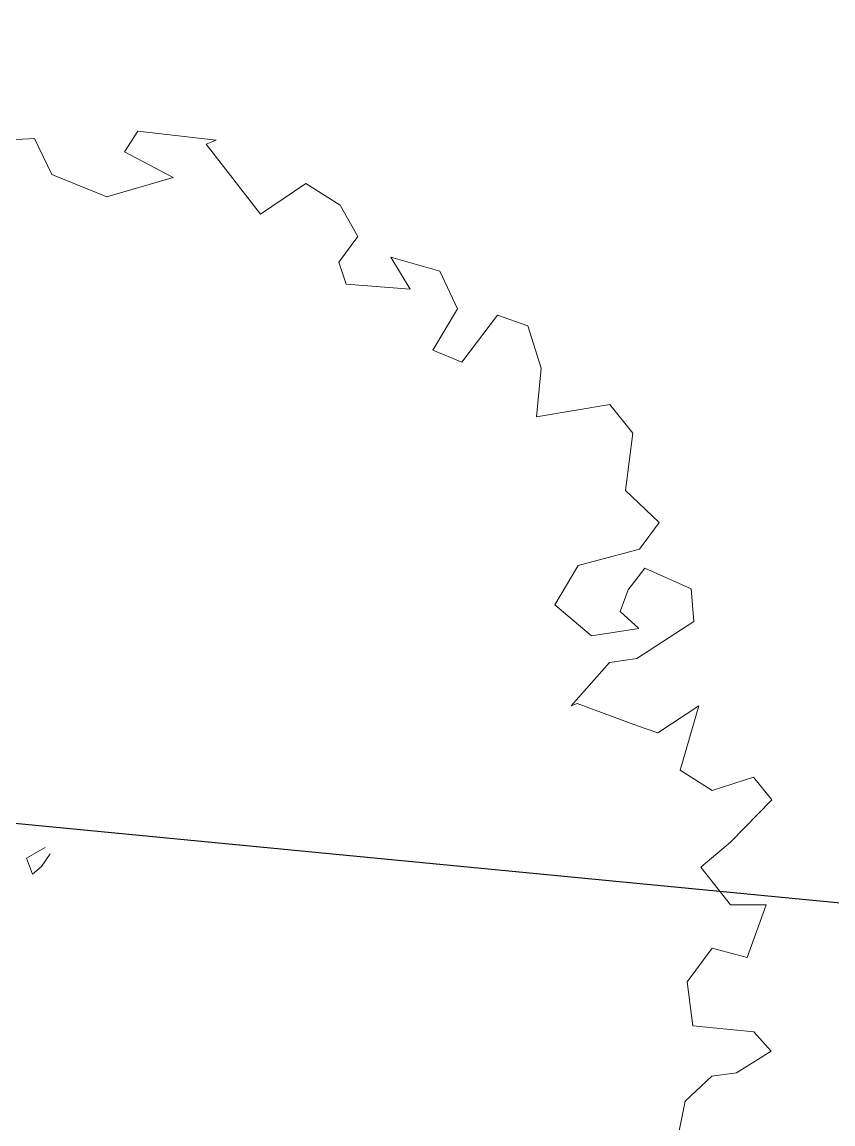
# Model space of a CAD drawing. Extents: x 2080 to 102399, y 2071 to 93424.
# Drawn here: x 84691.3 to 84778.7, y 79310.7 to 79429.6 of the extents above; entities that cross this region are included whole.
import ezdxf

# ---------------------------------------------------------------- set-up
doc = ezdxf.new("R2010")
doc.units = 0
doc.header["$LTSCALE"] = 20
doc.header["$MEASUREMENT"] = 0
doc.layers.add('Mango tree', color=96, linetype='Continuous', lineweight=5)
doc.layers.add('sappotta', color=114, linetype='Continuous', lineweight=5)

# ---------------------------------------------------------------- blocks, each defined once
blk = doc.blocks.new('NEEM')
at = {"layer": 'sappotta', "linetype": 'Continuous'}
for p, q in [((0.1621555200003968, 1.143668736000109), (0.1417881600004876, 1.111901183999635)), ((0.2827906559996336, 1.129819391999263), (0.1621555200003968, 1.143668736000109)), ((0.003133440000510745, 1.132266239999808), (-0.08303616000011971, 1.127377152000008)), ((0.02976768000007723, 1.076871167998888), (0.003133440000510745, 1.132266239999808)), ((0.2671257600004537, 1.123303679999935), (0.2827906559996336, 1.129819391999263)), ((0.3509429760006242, 1.015778303999014), (0.2671257600004537, 1.123303679999935)), ((0.1417881600004876, 1.111901183999635), (0.2162073600002259, 1.071984383999734)), ((0.1143705600006797, 1.04266137599916), (0.02976768000007723, 1.076871167998888)), ((0.2162073600002259, 1.071984383999734), (0.1143705600006797, 1.04266137599916)), ((0.4206643200004692, 1.063024127998688), (0.3509429760006242, 1.015778303999014)), ((0.4731494400002703, 1.029627648000314), (0.4206643200004692, 1.063024127998688)), ((0.5005670399996234, 0.981568511999285), (0.4731494400002703, 1.029627648000314)), ((0.471582720000697, 0.9416517119998389), (0.5005670399996234, 0.981568511999285)), ((0.4825497600004383, 0.9082529279985465), (0.471582720000697, 0.9416517119998389)), ((0.5514831360005701, 0.9498009599992656), (0.5812531200003832, 0.9001105919996917)), ((0.6266880000002857, 0.927804672000093), (0.5514831360005701, 0.9498009599992656)), ((0.6541055999996388, 0.8699719679993905), (0.6266880000002857, 0.927804672000093)), ((0.5812531200003832, 0.9001105919996917), (0.4825497600004383, 0.9082529279985465)), ((0.6157209600005444, 0.8064322559989705), (0.6541055999996388, 0.8699719679993905)), ((0.7152076800007308, 0.8601960959986172), (0.6603724800006603, 0.7876984320000702)), ((0.7622092800002065, 0.8439045119985167), (0.7152076800007308, 0.8601960959986172)), ((0.7825766400001157, 0.778738175999024), (0.7622092800002065, 0.8439045119985167)), ((0.6603724800006603, 0.7876984320000702), (0.6157209600005444, 0.8064322559989705)), ((0.7755264000002171, 0.7037959680001222), (0.7825766400001157, 0.778738175999024)), ((0.888330240000414, 0.7225320960001227), (0.7755264000002171, 0.7037959680001222)), ((0.923579136000626, 0.6785441279989755), (0.888330240000414, 0.7225320960001227)), ((0.9126144000001659, 0.5905704959996001), (0.923579136000626, 0.6785441279989755)), ((0.9643161600006351, 0.5408801280000262), (0.9126144000001659, 0.5905704959996001)), ((0.9337651200003165, 0.5001523199985058), (0.9643161600006351, 0.5408801280000262)), ((0.8397619200004556, 0.4749004799996328), (0.9337651200003165, 0.5001523199985058)), ((0.8037273600002663, 0.4146232319990304), (0.8397619200004556, 0.4749004799996328)), ((0.9423820800002431, 0.4708270079991053), (0.9165312000004633, 0.4374305279984583)), ((1.01366784000038, 0.4390594559990859), (0.9423820800002431, 0.4708270079991053)), ((0.9165312000004633, 0.4374305279984583), (0.903997440000694, 0.4040340479996303)), ((1.017584639999768, 0.3885557759986114), (1.01366784000038, 0.4390594559990859)), ((0.8601292800003648, 0.3665617920000841), (0.8037273600002663, 0.4146232319990304)), ((0.903997440000694, 0.4040340479996303), (0.9329817600000752, 0.3779665919992112)), ((0.9329817600000752, 0.3779665919992112), (0.8601292800003648, 0.3665617920000841)), ((0.929846016000738, 0.3315363839988095), (1.017584639999768, 0.3885557759986114)), ((0.8287948799998048, 0.259036415999617), (0.8875468800006274, 0.3258339839985638)), ((0.8875468800006274, 0.3258339839985638), (0.929846016000738, 0.3315363839988095)), ((0.8381951999999728, 0.2622965759987892), (0.8287948799998048, 0.259036415999617)), ((0.9306316800002605, 0.2280844799984152), (0.8381951999999728, 0.2622965759987892)), ((1.025418240000363, 0.259036415999617), (0.961966079999911, 0.2174952959990151)), ((0.9964316160003364, 0.1596579839988408), (1.025418240000363, 0.259036415999617)), ((0.961966079999911, 0.2174952959990151), (0.9306316800002605, 0.2280844799984152)), ((1.045785600000272, 0.1287060480003674), (0.9964316160003364, 0.1596579839988408)), ((1.109237759999814, 0.1490711040005408), (1.045785600000272, 0.1287060480003674)), ((1.137438720000318, 0.1140433919986208), (1.109237759999814, 0.1490711040005408)), ((1.073984256000585, 0.04887705599867331), (1.137438720000318, 0.1140433919986208)), ((0.01958399999966787, 0.04073241599871835), (-0.0094003199992585, 0.02443852800024615)), ((1.028551680000419, 0.0105914880000455), (1.073984256000585, 0.04887705599867331)), ((-0.0094003199992585, 0.02443852800024615), (0, 0)), ((0.0140981760005161, 0.01140710399977252), (0.02741760000026261, 0.03095654400021886)), ((0, 0), (0.0140981760005161, 0.01140710399977252)), ((1.073984256000585, -0.04724121600020226), (1.028551680000419, 0.0105914880000455)), ((1.128821759999937, -0.04724121600020226), (1.073984256000585, -0.04724121600020226)), ((1.099835136000365, -0.1287014400008957), (1.128821759999937, -0.04724121600020226)), ((1.007400960000268, -0.1661690880009701), (1.045785600000272, -0.1140364800003226)), ((1.045785600000272, -0.1140364800003226), (1.099835136000365, -0.1287014400008957)), ((1.016017920001104, -0.2337799680008175), (1.007400960000268, -0.1661690880009701)), ((1.110021120000056, -0.2427425280011448), (1.016017920001104, -0.2337799680008175)), ((1.136655360000077, -0.2728811520009913), (1.110021120000056, -0.2427425280011448)), ((1.083386880000489, -0.3062776319998193), (1.136655360000077, -0.2728811520009913)), ((1.004267520000212, -0.3494522880000659), (1.044999936000295, -0.3111667200014381)), ((1.044999936000295, -0.3111667200014381), (1.083386880000489, -0.3062776319998193)), ((0.9917337599999883, -0.4105451519999406), (1.004267520000212, -0.3494522880000659))]:
    blk.add_line(p, q, dxfattribs=at)

msp = doc.modelspace()

# ---------------------------------------------------------------- linework, layer by layer
at = {"ltscale": 0.5}
msp.add_lwpolyline([(84488.22474246327, 81071.25925254764), (86624.0897943966, 80927.06272028587), (86257.8699469993, 79191.77914744285), (84124.82982549396, 79397.71872848878), (84488.22474246327, 81071.25925254764)], dxfattribs=at)

# ---------------------------------------------------------------- block references
at = {"layer": 'Mango tree', "linetype": 'Continuous', "xscale": 70.10088317724876, "yscale": 70.10088317724876, "zscale": 70.10088317724876}
msp.add_blockref('NEEM', (84692.39096474009, 79337.65832126362), dxfattribs=at)

doc.saveas('drawing.dxf')
